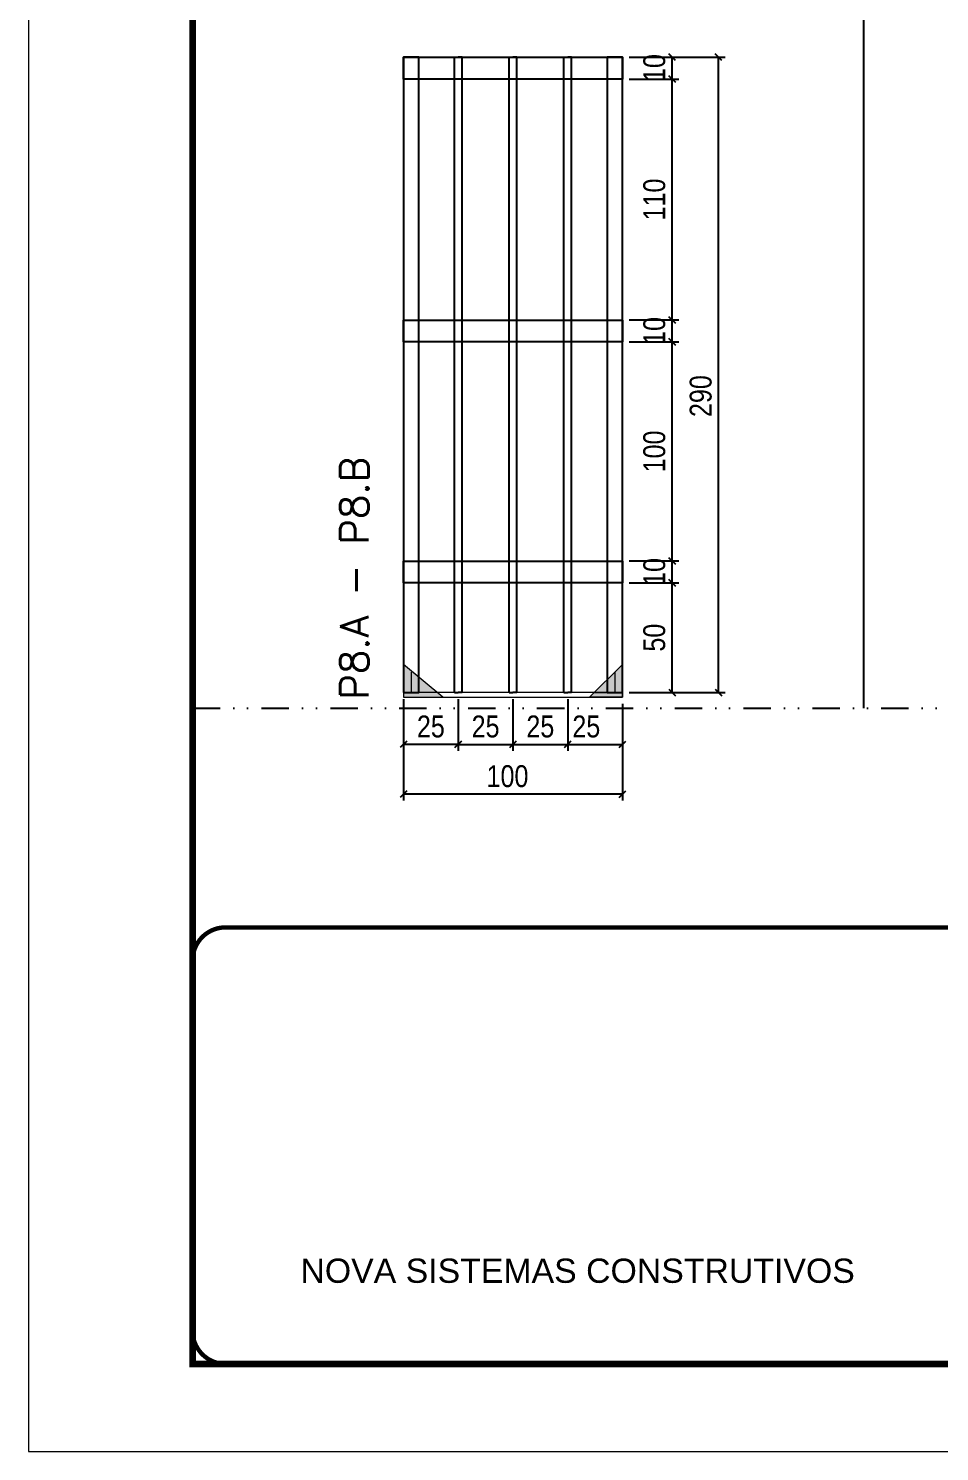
# Model space of a CAD drawing. Extents: x 14400 to 27878, y -21631 to 6985.
# Drawn here: x 15985 to 16401, y -12442 to -11793 of the extents above; entities that cross this region are included whole.
import ezdxf

# ---------------------------------------------------------------- set-up
doc = ezdxf.new("R2010")
doc.units = 0
for name, pattern in [('CONTINUO', [0]), ('DASHED', [0.75, 0.5, -0.25]), ('DIVIDE2', [0.625, 0.25, -0.125, 0, -0.125, 0, -0.125]), ('HIDDEN', [0.375, 0.25, -0.125])]:
    doc.linetypes.add(name, pattern=pattern)
for name, color, linetype in [('COTA', 241, 'Continuous'), ('Nível', 160, 'Continuous'), ('SARR_2.2x10', 60, 'Continuous'), ('SARR_3.5x7', 81, 'Continuous'), ('SARR_7x7', 40, 'Continuous'), ('Texto Nível', 251, 'Continuous')]:
    doc.layers.add(name, color=color, linetype=linetype)
for name, color, linetype, lineweight in [('Folhas', 255, 'Continuous', 9), ('Madeira', 126, 'Continuous', 18), ('Sarr 2.2x7', 40, 'Continuous', 9), ('SARRAFO DE PRESSAO', 251, 'DASHED', 9), ('Texto Seção', 7, 'Continuous', 15)]:
    doc.layers.add(name, color=color, linetype=linetype, lineweight=lineweight)
doc.styles.add('ARIAL', font='arial.ttf')
doc.styles.add('COTA TECNICA', font='techl___.ttf', dxfattribs={"height": 10})
doc.styles.add('REGUA-120', font='ROMANS.shx', dxfattribs={"height": 15})
doc.dimstyles.new('PAINEL', dxfattribs={"dimtxt": 10, "dimasz": 3, "dimexe": 3, "dimexo": 3, "dimgap": 3, "dimtad": 1, "dimdec": 1, "dimzin": 12, "dimdsep": 46, "dimtxsty": 'COTA TECNICA', "dimblk1": 'OBLIQUE', "dimblk2": 'OBLIQUE', "dimsah": 1, "dimcen": 0.9, "dimclrd": 4, "dimclre": 4, "dimclrt": 240, "dimadec": 1, "dimazin": 3, "dimtfac": 1, "dimtdec": 1, "dimtmove": 0, "dimatfit": 3, "dimfxl": 1, "dimtolj": 1, "dimtzin": 12, "dimarcsym": 0})

# ---------------------------------------------------------------- blocks, each defined once
blk = doc.blocks.new('9999999999')
at = {"color": 30, "linetype": 'CONTINUO', "const_width": 2}
blk.add_lwpolyline([(99583.98, 34230.21), (99583.98, 34414.45, 0.414214), (99568.98, 34429.45), (98228.98, 34429.45, 0.414214), (98213.98, 34414.45), (98213.98, 34245.21, 0.414214), (98228.98, 34230.21), (99583.98, 34230.21)], format="xyb", dxfattribs=at)
at = {"layer": 'Folhas'}
blk.add_lwpolyline([(98138.98, 34190.21), (99623.98, 34190.21), (99623.98, 35240.21), (98138.98, 35240.21)], close=True, dxfattribs=at)
at = {"layer": 'Folhas', "color": 30, "const_width": 3}
blk.add_lwpolyline([(98213.98, 34230.21), (99583.98, 34230.21), (99583.98, 35200.21), (98213.98, 35200.21)], close=True, dxfattribs=at)
at = {"color": 7, "linetype": 'Continuous', "ltscale": 5, "style": 'ARIAL'}
blk.add_text('NOVA SISTEMAS CONSTRUTIVOS', height=11.0592, dxfattribs=at).set_placement((98263.19, 34267.21))
blk = doc.blocks.new('_Oblique')
at = {"color": 0, "linetype": 'ByBlock', "lineweight": -2}
blk.add_line((-0.5, -0.5), (0.5, 0.5), dxfattribs=at)
blk = doc.blocks.new('*D2041')
at = {"layer": 'COTA', "color": 4, "lineweight": -2, "transparency": 16777216}
for p, q in [((16156.26, -12114.19), (16156.26, -12145.37)), ((16256.26, -12114.19), (16256.26, -12145.37)), ((16256.26, -12142.37), (16156.26, -12142.37))]:
    blk.add_line(p, q, dxfattribs=at)
at = {"layer": 'Defpoints', "color": 0, "transparency": 16777216}
for p in [(16156.26, -12111.19), (16256.26, -12111.19), (16156.26, -12142.37)]:
    blk.add_point(p, dxfattribs=at)
at = {"layer": 'COTA', "color": 4, "lineweight": -2, "transparency": 16777216, "xscale": 3, "yscale": 3, "zscale": 3, "rotation": 180}
blk.add_blockref('_Oblique', (16156.26, -12142.37), dxfattribs=at)
at = {"layer": 'COTA', "color": 4, "lineweight": -2, "transparency": 16777216, "xscale": 3, "yscale": 3, "zscale": 3}
blk.add_blockref('_Oblique', (16256.26, -12142.37), dxfattribs=at)
at = {"layer": 'COTA', "color": 240, "transparency": 16777216, "insert": (16203.76, -12134.27), "char_height": 10, "attachment_point": 5, "style": 'COTA TECNICA'}
blk.add_mtext('\\A1;100', dxfattribs=at)
blk = doc.blocks.new('*D2042')
at = {"layer": 'COTA', "color": 4, "lineweight": -2, "transparency": 16777216}
for p, q in [((16156.26, -12098.99), (16156.26, -12122.69)), ((16181.26, -12098.99), (16181.26, -12122.69)), ((16181.26, -12119.69), (16156.26, -12119.69))]:
    blk.add_line(p, q, dxfattribs=at)
at = {"layer": 'Defpoints', "color": 0, "transparency": 16777216}
for p in [(16156.26, -12095.99), (16181.26, -12095.99), (16156.26, -12119.69)]:
    blk.add_point(p, dxfattribs=at)
at = {"layer": 'COTA', "color": 4, "lineweight": -2, "transparency": 16777216, "xscale": 3, "yscale": 3, "zscale": 3, "rotation": 180}
blk.add_blockref('_Oblique', (16156.26, -12119.69), dxfattribs=at)
at = {"layer": 'COTA', "color": 4, "lineweight": -2, "transparency": 16777216, "xscale": 3, "yscale": 3, "zscale": 3}
blk.add_blockref('_Oblique', (16181.26, -12119.69), dxfattribs=at)
at = {"layer": 'COTA', "color": 240, "transparency": 16777216, "insert": (16168.76, -12111.58), "char_height": 10, "attachment_point": 5, "style": 'COTA TECNICA'}
blk.add_mtext('\\A1;25', dxfattribs=at)
blk = doc.blocks.new('*D2043')
at = {"layer": 'COTA', "color": 4, "lineweight": -2, "transparency": 16777216}
for p, q in [((16231.26, -12098.99), (16231.26, -12122.69)), ((16256.26, -12101.19), (16256.26, -12122.69)), ((16231.26, -12119.69), (16256.26, -12119.69))]:
    blk.add_line(p, q, dxfattribs=at)
at = {"layer": 'Defpoints', "color": 0, "transparency": 16777216}
for p in [(16231.26, -12095.99), (16256.26, -12098.19), (16256.26, -12119.69)]:
    blk.add_point(p, dxfattribs=at)
at = {"layer": 'COTA', "color": 4, "lineweight": -2, "transparency": 16777216, "xscale": 3, "yscale": 3, "zscale": 3, "rotation": 180}
blk.add_blockref('_Oblique', (16231.26, -12119.69), dxfattribs=at)
at = {"layer": 'COTA', "color": 4, "lineweight": -2, "transparency": 16777216, "xscale": 3, "yscale": 3, "zscale": 3}
blk.add_blockref('_Oblique', (16256.26, -12119.69), dxfattribs=at)
at = {"layer": 'COTA', "color": 240, "transparency": 16777216, "insert": (16239.76, -12111.58), "char_height": 10, "attachment_point": 5, "style": 'COTA TECNICA'}
blk.add_mtext('\\A1;25', dxfattribs=at)
blk = doc.blocks.new('*D2044')
at = {"layer": 'COTA', "color": 4, "lineweight": -2, "transparency": 16777216}
for p, q in [((16181.26, -12098.99), (16181.26, -12122.69)), ((16206.26, -12098.99), (16206.26, -12122.69)), ((16181.26, -12119.69), (16206.26, -12119.69))]:
    blk.add_line(p, q, dxfattribs=at)
at = {"layer": 'Defpoints', "color": 0, "transparency": 16777216}
for p in [(16181.26, -12095.99), (16206.26, -12095.99), (16206.26, -12119.69)]:
    blk.add_point(p, dxfattribs=at)
at = {"layer": 'COTA', "color": 4, "lineweight": -2, "transparency": 16777216, "xscale": 3, "yscale": 3, "zscale": 3, "rotation": 180}
blk.add_blockref('_Oblique', (16181.26, -12119.69), dxfattribs=at)
at = {"layer": 'COTA', "color": 4, "lineweight": -2, "transparency": 16777216, "xscale": 3, "yscale": 3, "zscale": 3}
blk.add_blockref('_Oblique', (16206.26, -12119.69), dxfattribs=at)
at = {"layer": 'COTA', "color": 240, "transparency": 16777216, "insert": (16193.76, -12111.58), "char_height": 10, "attachment_point": 5, "style": 'COTA TECNICA'}
blk.add_mtext('\\A1;25', dxfattribs=at)
blk = doc.blocks.new('*D2045')
at = {"layer": 'COTA', "color": 4, "lineweight": -2, "transparency": 16777216}
for p, q in [((16206.26, -12098.99), (16206.26, -12122.69)), ((16231.26, -12098.99), (16231.26, -12122.69)), ((16206.26, -12119.69), (16231.26, -12119.69))]:
    blk.add_line(p, q, dxfattribs=at)
at = {"layer": 'Defpoints', "color": 0, "transparency": 16777216}
for p in [(16206.26, -12095.99), (16231.26, -12095.99), (16231.26, -12119.69)]:
    blk.add_point(p, dxfattribs=at)
at = {"layer": 'COTA', "color": 4, "lineweight": -2, "transparency": 16777216, "xscale": 3, "yscale": 3, "zscale": 3, "rotation": 180}
blk.add_blockref('_Oblique', (16206.26, -12119.69), dxfattribs=at)
at = {"layer": 'COTA', "color": 4, "lineweight": -2, "transparency": 16777216, "xscale": 3, "yscale": 3, "zscale": 3}
blk.add_blockref('_Oblique', (16231.26, -12119.69), dxfattribs=at)
at = {"layer": 'COTA', "color": 240, "transparency": 16777216, "insert": (16218.76, -12111.58), "char_height": 10, "attachment_point": 5, "style": 'COTA TECNICA'}
blk.add_mtext('\\A1;25', dxfattribs=at)
blk = doc.blocks.new('*D2046')
at = {"layer": 'COTA', "color": 4, "lineweight": -2, "transparency": 16777216}
for p, q in [((16259.26, -12045.99), (16281.95, -12045.99)), ((16278.95, -12095.99), (16278.95, -12045.99)), ((16259.26, -12095.99), (16281.95, -12095.99))]:
    blk.add_line(p, q, dxfattribs=at)
at = {"layer": 'Defpoints', "color": 0, "transparency": 16777216}
for p in [(16256.26, -12045.99), (16278.95, -12045.99), (16256.26, -12095.99)]:
    blk.add_point(p, dxfattribs=at)
at = {"layer": 'COTA', "color": 4, "lineweight": -2, "transparency": 16777216, "xscale": 3, "yscale": 3, "zscale": 3}
for p, rotation in [((16278.95, -12045.99), 90), ((16278.95, -12095.99), 270)]:
    blk.add_blockref('_Oblique', p, dxfattribs=dict(at, rotation=rotation))
at = {"layer": 'COTA', "color": 240, "transparency": 16777216, "insert": (16270.84, -12070.99), "char_height": 10, "attachment_point": 5, "rotation": 90, "style": 'COTA TECNICA'}
blk.add_mtext('\\A1;50', dxfattribs=at)
blk = doc.blocks.new('*D2047')
at = {"layer": 'COTA', "color": 4, "lineweight": -2, "transparency": 16777216}
for p, q in [((16259.26, -12035.99), (16281.95, -12035.99)), ((16278.95, -12045.99), (16278.95, -12035.99)), ((16259.26, -12045.99), (16281.95, -12045.99))]:
    blk.add_line(p, q, dxfattribs=at)
at = {"layer": 'Defpoints', "color": 0, "transparency": 16777216}
for p in [(16256.26, -12035.99), (16278.95, -12035.99), (16256.26, -12045.99)]:
    blk.add_point(p, dxfattribs=at)
at = {"layer": 'COTA', "color": 4, "lineweight": -2, "transparency": 16777216, "xscale": 3, "yscale": 3, "zscale": 3}
for p, rotation in [((16278.95, -12035.99), 90), ((16278.95, -12045.99), 270)]:
    blk.add_blockref('_Oblique', p, dxfattribs=dict(at, rotation=rotation))
at = {"layer": 'COTA', "color": 240, "transparency": 16777216, "insert": (16270.85, -12040.99), "char_height": 10, "attachment_point": 5, "rotation": 90, "style": 'COTA TECNICA'}
blk.add_mtext('\\A1;10', dxfattribs=at)
blk = doc.blocks.new('*D2048')
at = {"layer": 'COTA', "color": 4, "lineweight": -2, "transparency": 16777216}
for p, q in [((16259.26, -11935.99), (16281.95, -11935.99)), ((16278.95, -12035.99), (16278.95, -11935.99)), ((16259.26, -12035.99), (16281.95, -12035.99))]:
    blk.add_line(p, q, dxfattribs=at)
at = {"layer": 'Defpoints', "color": 0, "transparency": 16777216}
for p in [(16256.26, -11935.99), (16278.95, -11935.99), (16256.26, -12035.99)]:
    blk.add_point(p, dxfattribs=at)
at = {"layer": 'COTA', "color": 4, "lineweight": -2, "transparency": 16777216, "xscale": 3, "yscale": 3, "zscale": 3}
for p, rotation in [((16278.95, -11935.99), 90), ((16278.95, -12035.99), 270)]:
    blk.add_blockref('_Oblique', p, dxfattribs=dict(at, rotation=rotation))
at = {"layer": 'COTA', "color": 240, "transparency": 16777216, "insert": (16270.85, -11985.99), "char_height": 10, "attachment_point": 5, "rotation": 90, "style": 'COTA TECNICA'}
blk.add_mtext('\\A1;100', dxfattribs=at)
blk = doc.blocks.new('*D2049')
at = {"layer": 'COTA', "color": 4, "lineweight": -2, "transparency": 16777216}
for p, q in [((16259.26, -11925.99), (16281.95, -11925.99)), ((16278.95, -11935.99), (16278.95, -11925.99)), ((16259.26, -11935.99), (16281.95, -11935.99))]:
    blk.add_line(p, q, dxfattribs=at)
at = {"layer": 'Defpoints', "color": 0, "transparency": 16777216}
for p in [(16256.26, -11925.99), (16278.95, -11925.99), (16256.26, -11935.99)]:
    blk.add_point(p, dxfattribs=at)
at = {"layer": 'COTA', "color": 4, "lineweight": -2, "transparency": 16777216, "xscale": 3, "yscale": 3, "zscale": 3}
for p, rotation in [((16278.95, -11925.99), 90), ((16278.95, -11935.99), 270)]:
    blk.add_blockref('_Oblique', p, dxfattribs=dict(at, rotation=rotation))
at = {"layer": 'COTA', "color": 240, "transparency": 16777216, "insert": (16270.85, -11930.99), "char_height": 10, "attachment_point": 5, "rotation": 90, "style": 'COTA TECNICA'}
blk.add_mtext('\\A1;10', dxfattribs=at)
blk = doc.blocks.new('*D2050')
at = {"layer": 'COTA', "color": 4, "lineweight": -2, "transparency": 16777216}
for p, q in [((16259.26, -11815.99), (16281.95, -11815.99)), ((16278.95, -11925.99), (16278.95, -11815.99)), ((16259.26, -11925.99), (16281.95, -11925.99))]:
    blk.add_line(p, q, dxfattribs=at)
at = {"layer": 'Defpoints', "color": 0, "transparency": 16777216}
for p in [(16256.26, -11815.99), (16278.95, -11815.99), (16256.26, -11925.99)]:
    blk.add_point(p, dxfattribs=at)
at = {"layer": 'COTA', "color": 4, "lineweight": -2, "transparency": 16777216, "xscale": 3, "yscale": 3, "zscale": 3}
for p, rotation in [((16278.95, -11815.99), 90), ((16278.95, -11925.99), 270)]:
    blk.add_blockref('_Oblique', p, dxfattribs=dict(at, rotation=rotation))
at = {"layer": 'COTA', "color": 240, "transparency": 16777216, "insert": (16270.85, -11870.99), "char_height": 10, "attachment_point": 5, "rotation": 90, "style": 'COTA TECNICA'}
blk.add_mtext('\\A1;110', dxfattribs=at)
blk = doc.blocks.new('*D2051')
at = {"layer": 'COTA', "color": 4, "lineweight": -2, "transparency": 16777216}
for p, q in [((16259.26, -11805.99), (16281.95, -11805.99)), ((16278.95, -11815.99), (16278.95, -11805.99)), ((16259.26, -11815.99), (16281.95, -11815.99))]:
    blk.add_line(p, q, dxfattribs=at)
at = {"layer": 'Defpoints', "color": 0, "transparency": 16777216}
for p in [(16256.26, -11805.99), (16278.95, -11805.99), (16256.26, -11815.99)]:
    blk.add_point(p, dxfattribs=at)
at = {"layer": 'COTA', "color": 4, "lineweight": -2, "transparency": 16777216, "xscale": 3, "yscale": 3, "zscale": 3}
for p, rotation in [((16278.95, -11805.99), 90), ((16278.95, -11815.99), 270)]:
    blk.add_blockref('_Oblique', p, dxfattribs=dict(at, rotation=rotation))
at = {"layer": 'COTA', "color": 240, "transparency": 16777216, "insert": (16270.85, -11810.99), "char_height": 10, "attachment_point": 5, "rotation": 90, "style": 'COTA TECNICA'}
blk.add_mtext('\\A1;10', dxfattribs=at)
blk = doc.blocks.new('*D2052')
at = {"layer": 'COTA', "color": 4, "lineweight": -2, "transparency": 16777216}
for p, q in [((16259.26, -11806.03), (16303.17, -11806.03)), ((16300.17, -12096.03), (16300.17, -11806.03)), ((16259.26, -12096.03), (16303.17, -12096.03))]:
    blk.add_line(p, q, dxfattribs=at)
at = {"layer": 'Defpoints', "color": 0, "transparency": 16777216}
for p in [(16256.26, -11806.03), (16300.17, -11806.03), (16256.26, -12096.03)]:
    blk.add_point(p, dxfattribs=at)
at = {"layer": 'COTA', "color": 4, "lineweight": -2, "transparency": 16777216, "xscale": 3, "yscale": 3, "zscale": 3}
for p, rotation in [((16300.17, -11806.03), 90), ((16300.17, -12096.03), 270)]:
    blk.add_blockref('_Oblique', p, dxfattribs=dict(at, rotation=rotation))
at = {"layer": 'COTA', "color": 240, "transparency": 16777216, "insert": (16292.04, -11960.73), "char_height": 10, "attachment_point": 5, "rotation": 90, "style": 'COTA TECNICA'}
blk.add_mtext('\\A1;290', dxfattribs=at)

msp = doc.modelspace()

# ---------------------------------------------------------------- hatches: boundary and pattern name
at = {"layer": 'Madeira'}
h = msp.add_hatch(color=252, dxfattribs=at)
h.dxf.hatch_style = 2
h.paths.add_polyline_path([(16156.26, -12083.19), (16156.26, -12098.19), (16174.26, -12098.19)])
h = msp.add_hatch(color=252, dxfattribs=at)
h.dxf.hatch_style = 2
h.paths.add_polyline_path([(16256.26, -12083.19), (16256.26, -12098.19), (16241.26, -12098.19)])

# ---------------------------------------------------------------- linework, layer by layer
at = {"layer": 'Madeira', "color": 1, "linetype": 'HIDDEN'}
for p, q in [((16159.76, -12086.69), (16159.76, -12095.99)), ((16159.76, -12086.69), (16159.76, -12095.99)), ((16252.76, -12086.69), (16252.76, -12095.99)), ((16252.76, -12086.69), (16252.76, -12095.99)), ((16163.26, -12090.19), (16163.26, -12095.99)), ((16166.09, -12095.99), (16156.26, -12095.99)), ((16166.09, -12095.99), (16156.26, -12095.99)), ((16172.06, -12095.99), (16156.26, -12095.99)), ((16243.46, -12095.99), (16256.26, -12095.99)), ((16246.42, -12095.99), (16256.26, -12095.99)), ((16246.42, -12095.99), (16256.26, -12095.99))]:
    msp.add_line(p, q, dxfattribs=at)
at = {"layer": 'Madeira'}
msp.add_line((16156.26, -12095.99), (16156.26, -12098.19), dxfattribs=at)
msp.add_line((16156.26, -12095.99), (16156.26, -12098.19), dxfattribs=at)
msp.add_line((16156.26, -12095.99), (16156.26, -12098.19), dxfattribs=at)
at = {"layer": 'Madeira', "color": 0}
for points in [[(16156.26, -12083.19), (16156.26, -12098.19), (16174.26, -12098.19), (16156.26, -12083.19)], [(16256.26, -12083.19), (16256.26, -12098.19), (16241.26, -12098.19), (16256.26, -12083.19)]]:
    msp.add_lwpolyline(points, dxfattribs=at)
at = {"layer": 'Nível', "color": 4, "linetype": 'DIVIDE2', "ltscale": 50}
msp.add_line((16059.97, -12103.19), (17429.97, -12103.19), dxfattribs=at)
at = {"layer": 'Sarr 2.2x7'}
msp.add_lwpolyline([(16256.26, -12095.99), (16156.26, -12095.99), (16156.26, -12098.19), (16256.26, -12098.19)], close=True, dxfattribs=at)
at = {"layer": 'SARR_2.2x10'}
for points in [[(16156.26, -11806.03), (16256.26, -11806.03), (16256.26, -11816.03), (16156.26, -11816.03)], [(16156.26, -11926.03), (16256.26, -11926.03), (16256.26, -11936.03), (16156.26, -11936.03)], [(16156.26, -12036.03), (16256.26, -12036.03), (16256.26, -12046.03), (16156.26, -12046.03)]]:
    msp.add_lwpolyline(points, close=True, dxfattribs=at)
at = {"layer": 'SARR_3.5x7'}
for p, q in [((16179.51, -12095.99), (16179.51, -11806.03)), ((16179.51, -11806.03), (16181.26, -11806.03)), ((16183.01, -11806.03), (16181.26, -11806.03)), ((16183.01, -12095.99), (16183.01, -11806.03)), ((16204.51, -12095.99), (16204.51, -11806.03)), ((16204.51, -11806.03), (16206.26, -11806.03)), ((16208.01, -11806.03), (16206.26, -11806.03)), ((16208.01, -12095.99), (16208.01, -11806.03)), ((16229.51, -12095.99), (16229.51, -11806.03)), ((16229.51, -11806.03), (16231.26, -11806.03)), ((16233.01, -11806.03), (16231.26, -11806.03)), ((16233.01, -12095.99), (16233.01, -11806.03)), ((16179.51, -12095.99), (16181.26, -12095.99)), ((16183.01, -12095.99), (16181.26, -12095.99)), ((16204.51, -12095.99), (16206.26, -12095.99)), ((16208.01, -12095.99), (16206.26, -12095.99)), ((16229.51, -12095.99), (16231.26, -12095.99)), ((16233.01, -12095.99), (16231.26, -12095.99))]:
    msp.add_line(p, q, dxfattribs=at)
at = {"layer": 'SARR_7x7'}
for points in [[(16156.26, -12095.99), (16163.26, -12095.99), (16163.26, -11806.03), (16156.26, -11806.03)], [(16249.26, -12095.99), (16256.26, -12095.99), (16256.26, -11806.03), (16249.26, -11806.03)]]:
    msp.add_lwpolyline(points, close=True, dxfattribs=at)
at = {"layer": 'Texto Nível'}
msp.add_line((16366.35, -11432.47), (16366.35, -12103.19), dxfattribs=at)

# ---------------------------------------------------------------- block references
at = {"layer": 'SARRAFO DE PRESSAO', "color": 6, "linetype": 'ByBlock'}
msp.add_blockref('9999999999', (-82154.01, -46632.68), dxfattribs=at)

# ---------------------------------------------------------------- texts
at = {"layer": 'Texto Seção', "style": 'REGUA-120'}
msp.add_text('P8.A - P8.B', height=13, rotation=90, dxfattribs=at).set_placement((16140.35, -12099.31))

# ---------------------------------------------------------------- dimensions: what is measured, and where the dimension line sits
at = {"layer": 'COTA'}
for base, p1, p2, angle, picture, middle in [((16278.95, -11805.99), (16256.26, -11815.99), (16256.26, -11805.99), 90, '*D2051', (16278.95, -11810.99)), ((16300.17, -11806.03), (16256.26, -12096.03), (16256.26, -11806.03), 90, '*D2052', (16300.17, -11960.73)), ((16278.95, -11925.99), (16256.26, -11935.99), (16256.26, -11925.99), 90, '*D2049', (16278.95, -11930.99)), ((16278.95, -12035.99), (16256.26, -12045.99), (16256.26, -12035.99), 90, '*D2047', (16278.95, -12040.99)), ((16156.26, -12142.37), (16256.26, -12111.19), (16156.26, -12111.19), 180, '*D2041', (16203.76, -12142.37))]:
    dim = msp.add_linear_dim(base=base, p1=p1, p2=p2, angle=angle, dimstyle='PAINEL', override={"dimtmove": 1}, dxfattribs=at)
    dim.commit()
    dim.dimension.update_dxf_attribs({"geometry": picture, "text_midpoint": middle, "dimtype": 160})
for base, p1, p2, angle, picture, middle in [((16278.95, -11815.99), (16256.26, -11925.99), (16256.26, -11815.99), 90, '*D2050', (16270.85, -11870.99)), ((16278.95, -11935.99), (16256.26, -12035.99), (16256.26, -11935.99), 90, '*D2048', (16270.85, -11985.99)), ((16278.95, -12045.99), (16256.26, -12095.99), (16256.26, -12045.99), 90, '*D2046', (16270.84, -12070.99)), ((16156.26, -12119.69), (16181.26, -12095.99), (16156.26, -12095.99), 180, '*D2042', (16168.76, -12111.58))]:
    dim = msp.add_linear_dim(base=base, p1=p1, p2=p2, angle=angle, dimstyle='PAINEL', override={"dimtmove": 1}, dxfattribs=at)
    dim.commit()
    dim.dimension.update_dxf_attribs({"geometry": picture, "text_midpoint": middle})
for base, p1, p2, picture, middle in [((16206.26, -12119.69), (16181.26, -12095.99), (16206.26, -12095.99), '*D2044', (16193.76, -12111.58)), ((16231.26, -12119.69), (16206.26, -12095.99), (16231.26, -12095.99), '*D2045', (16218.76, -12111.58))]:
    dim = msp.add_linear_dim(base=base, p1=p1, p2=p2, dimstyle='PAINEL', override={"dimtmove": 1}, dxfattribs=at)
    dim.commit()
    dim.dimension.update_dxf_attribs({"geometry": picture, "text_midpoint": middle})
dim = msp.add_linear_dim(base=(16256.26, -12119.69), p1=(16231.26, -12095.99), p2=(16256.26, -12098.19), dimstyle='PAINEL', override={"dimtmove": 1}, dxfattribs=at)
dim.commit()
dim.dimension.update_dxf_attribs({"geometry": '*D2043', "text_midpoint": (16239.76, -12119.69), "dimtype": 160})

doc.saveas('drawing.dxf')
